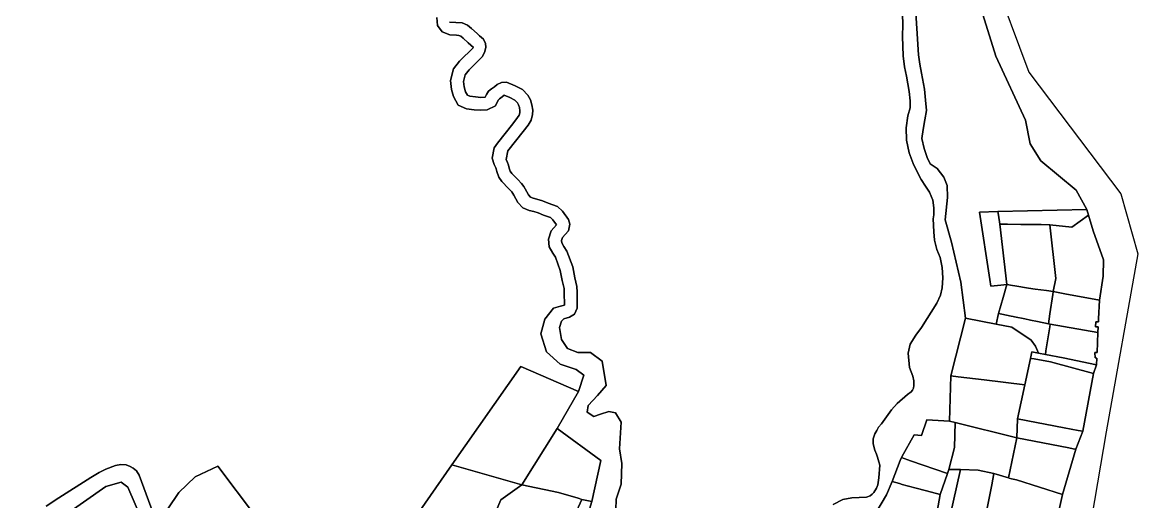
# Model space of a CAD drawing. Header units: inches. Extents: x 469561 to 471650, y 1000291 to 1003909.
# Drawn here: x 470679.8 to 471141.4, y 1002745.9 to 1002944.3 of the extents above; entities that cross this region are included whole.
import ezdxf

# ---------------------------------------------------------------- set-up
doc = ezdxf.new("R2010")
doc.units = ezdxf.units.IN
doc.header["$MEASUREMENT"] = 0
doc.layers.add('Gulele_10_08_New_Parcel', color=7, linetype='Continuous')

msp = doc.modelspace()

# ---------------------------------------------------------------- linework, layer by layer
at = {"layer": 'Gulele_10_08_New_Parcel'}
for points in [[(471081.2815, 1002964.1282), (471096.3129, 1002923.6488), (471134.4697, 1002873.3387), (471141.4073, 1002848.4728), (471128.3993, 1002774.7425), (471098.3364, 1002597.7896), (471076.3674, 1002549.7926), (470974.9051, 1002424.5955), (470645.0806, 1002020.6686)], [(471043.9884, 1002952.0658), (471044.1596, 1002943.384), (471044.1386, 1002938.5243), (471044.3075, 1002930.4265), (471044.9337, 1002925.9293), (471045.6845, 1002922.0704), (471046.8267, 1002915.7174), (471047.2826, 1002911.763), (471047.2019, 1002908.8736), (471046.2222, 1002905.6171), (471045.5354, 1002900.6121), (471045.7738, 1002895.6129), (471046.8434, 1002890.3695), (471048.476, 1002885.8654), (471050.1177, 1002882.3884), (471051.8104, 1002879.2577), (471053.5934, 1002876.4623), (471055.2521, 1002874.0071), (471056.6558, 1002870.6688), (471057.06, 1002867.5608), (471057.0034, 1002864.5827), (471056.76, 1002862.9377), (471056.9696, 1002857.5353), (471057.3678, 1002854.1687), (471058.3244, 1002850.2607), (471059.7214, 1002846.9194), (471060.5129, 1002842.848), (471060.7308, 1002838.546), (471060.4938, 1002834.3942), (471059.8194, 1002831.4263), (471058.3255, 1002828.0658), (471051.9467, 1002818.058), (471049.609, 1002814.7921), (471047.2768, 1002811.1191), (471046.3945, 1002807.3835), (471047.0292, 1002801.4612), (471048.2975, 1002797.9096), (471048.7169, 1002795.8862), (471048.7813, 1002793.9258), (471048.6201, 1002792.9153), (471048.1757, 1002792.0516), (471047.6178, 1002791.3813), (471046.2069, 1002790.3203), (471041.829, 1002786.4814), (471039.5814, 1002783.9378), (471035.3989, 1002778.0721), (471034.1993, 1002776.7109), (471033.4412, 1002775.3931), (471032.6638, 1002774.0086), (471031.8669, 1002771.904), (471031.9273, 1002769.8879), (471032.674, 1002767.2124), (471033.3205, 1002765.6302), (471033.7634, 1002764.3073), (471034.3287, 1002762.3923), (471034.6589, 1002760.9852), (471034.3388, 1002755.8077), (471033.9173, 1002752.9049), (471033.3633, 1002751.48), (471032.2443, 1002749.6522), (471031.5447, 1002748.98), (471030.7148, 1002748.3727), (471029.2297, 1002747.7322), (471023.1567, 1002747.4761), (471019.3766, 1002746.8027), (471015.4348, 1002744.7808)], [(471015.4348, 1002744.7808), (471019.3766, 1002746.8027), (471023.1567, 1002747.4761), (471029.2297, 1002747.7322), (471030.7148, 1002748.3727), (471031.5447, 1002748.98), (471032.2443, 1002749.6522), (471033.3633, 1002751.48), (471033.9173, 1002752.9049), (471034.3388, 1002755.8077), (471034.6589, 1002760.9852), (471034.3287, 1002762.3923), (471033.7634, 1002764.3073), (471033.3205, 1002765.6302), (471032.674, 1002767.2124), (471031.9273, 1002769.8879), (471031.8669, 1002771.904), (471032.6638, 1002774.0086), (471033.4412, 1002775.3931), (471034.1993, 1002776.7109), (471035.3989, 1002778.0721), (471039.5814, 1002783.9378), (471041.829, 1002786.4814), (471046.2069, 1002790.3203), (471047.6178, 1002791.3813), (471048.1757, 1002792.0516), (471048.6201, 1002792.9153), (471048.7813, 1002793.9258), (471048.7169, 1002795.8862), (471048.2975, 1002797.9096), (471047.0292, 1002801.4612), (471046.3945, 1002807.3835), (471047.2768, 1002811.1191), (471049.609, 1002814.7921), (471051.9467, 1002818.058), (471058.3255, 1002828.0658), (471059.8194, 1002831.4263), (471060.4938, 1002834.3942), (471060.7308, 1002838.546), (471060.5129, 1002842.848), (471059.7214, 1002846.9194), (471058.3244, 1002850.2607), (471057.3678, 1002854.1687), (471056.9696, 1002857.5353), (471056.76, 1002862.9377), (471057.0034, 1002864.5827), (471057.06, 1002867.5608), (471056.6558, 1002870.6688), (471055.2521, 1002874.0071), (471053.5934, 1002876.4623), (471051.8104, 1002879.2577), (471050.1177, 1002882.3884), (471048.476, 1002885.8654), (471046.8434, 1002890.3695), (471045.7738, 1002895.6129), (471045.5354, 1002900.6121), (471046.2222, 1002905.6171), (471047.2019, 1002908.8736), (471047.2826, 1002911.763), (471046.8267, 1002915.7174), (471045.6845, 1002922.0704), (471044.9337, 1002925.9293), (471044.3075, 1002930.4265), (471044.1386, 1002938.5243), (471044.1596, 1002943.384), (471043.9884, 1002952.0658)], [(471049.3375, 1002952.6471), (471050.6474, 1002930.9329), (471051.199, 1002926.9742), (471051.9262, 1002923.238), (471053.1106, 1002916.6433), (471053.6315, 1002912.1282), (471053.9424, 1002907.804), (471053.3798, 1002903.9627), (471052.5832, 1002900.0262), (471052.1233, 1002896.2513), (471052.972, 1002892.0957), (471054.3442, 1002888.3075), (471055.5827, 1002885.685), (471058.4754, 1002883.8479), (471061.1647, 1002880.2844), (471062.5584, 1002876.8067), (471062.6824, 1002871.7764), (471061.7722, 1002862.5541), (471064.3967, 1002853.3034), (471068.2765, 1002836.7436), (471070.1493, 1002821.9291), (471064.0886, 1002797.9254), (471063.5304, 1002779.1849), (471054.1203, 1002779.8229), (471051.9671, 1002773.2836), (471048.9257, 1002773.5193), (471043.7367, 1002764.495), (471043.6115, 1002764.1665), (471043.1569, 1002762.9735), (471039.8067, 1002754.1828), (471037.4532, 1002748.7216), (471027.4193, 1002731.7977)], [(471076.6249, 1002949.7668), (471082.7141, 1002930.2571), (471094.9791, 1002903.8793), (471096.9187, 1002894.0591), (471101.3684, 1002886.9793), (471115.9152, 1002874.8753), (471120.3678, 1002866.8757), (471083.5606, 1002865.969), (471075.9302, 1002865.781), (471080.2418, 1002837.8443), (471080.6711, 1002835.0627), (471084.7536, 1002835.5034), (471087.3093, 1002835.7793), (471085.7116, 1002830.4047), (471083.7546, 1002823.8214), (471082.8683, 1002819.39), (471070.1493, 1002821.9291), (471068.2765, 1002836.7436), (471064.3967, 1002853.3034), (471061.7722, 1002862.5541), (471062.6824, 1002871.7764), (471062.5584, 1002876.8067), (471061.1647, 1002880.2844), (471058.4754, 1002883.8479), (471055.5827, 1002885.685), (471054.3442, 1002888.3075), (471052.972, 1002892.0957), (471052.1233, 1002896.2513), (471052.5832, 1002900.0262), (471053.3798, 1002903.9627), (471053.9424, 1002907.804), (471053.6315, 1002912.1282), (471053.1106, 1002916.6433), (471051.9262, 1002923.238), (471051.199, 1002926.9742), (471050.6474, 1002930.9329), (471049.3375, 1002952.6471)], [(471104.2793, 1002721.5793), (471110.354, 1002748.8497), (471115.7821, 1002767.6016), (471118.6916, 1002775.0383), (471123.1293, 1002798.9793), (471124.3956, 1002802.5878), (471124.4519, 1002805.2933), (471123.7393, 1002805.4191), (471123.6555, 1002807.6007), (471124.5776, 1002807.6846), (471124.9093, 1002815.8793), (471125.0258, 1002818.2499), (471123.9721, 1002818.3017), (471124.0732, 1002820.3593), (471125.1268, 1002820.3076), (471125.1893, 1002821.5793), (471125.5593, 1002829.3793), (471127.1293, 1002839.2793), (471127.2022, 1002846.0723), (471122.9993, 1002857.9793), (471121.0788, 1002864.4719), (471120.3678, 1002866.8757), (471115.9152, 1002874.8753), (471101.3684, 1002886.9793), (471096.9187, 1002894.0591), (471094.9791, 1002903.8793), (471082.7141, 1002930.2571), (471076.6249, 1002949.7668)], [(470851.283, 1002946.3203), (470851.6859, 1002942.962), (470853.603, 1002940.3913), (470856.7521, 1002939.0883), (470859.5165, 1002938.9625), (470860.4956, 1002938.9045), (470861.2577, 1002938.5644), (470862.2703, 1002937.7499), (470864.3665, 1002935.7852), (470866.4894, 1002933.8889), (470860.7825, 1002928.2873), (470858.2633, 1002925.1033), (470856.9446, 1002920.2514), (470857.427, 1002916.5129), (470858.2671, 1002913.5874), (470860.1711, 1002910.0319), (470863.6462, 1002908.5378), (470866.7904, 1002908.144), (470869.5109, 1002907.9397), (470872.2185, 1002908.088), (470875.5984, 1002909.7097), (470876.6757, 1002912.1165), (470877.2703, 1002912.6014), (470878.3831, 1002913.4345), (470879.2777, 1002914.1204), (470881.5976, 1002913.2213), (470883.5699, 1002912.1586), (470884.7169, 1002911.0422), (470885.1362, 1002910.2032), (470885.4966, 1002909.0364), (470885.6863, 1002907.7272), (470885.6309, 1002906.906), (470885.4097, 1002905.8944), (470884.7327, 1002904.8726), (470882.8492, 1002902.3552), (470876.4207, 1002894.2395), (470875.1096, 1002892.3195), (470874.2434, 1002888.064), (470875.0598, 1002885.4966), (470875.8073, 1002884.0849), (470875.9665, 1002883.7), (470876.1964, 1002882.5644), (470876.9413, 1002880.2977), (470878.2422, 1002878.3944), (470881.0158, 1002875.5679), (470882.3378, 1002874.1636), (470882.8197, 1002873.5352), (470883.2297, 1002872.7713), (470884.9209, 1002869.7838), (470886.9062, 1002867.4902), (470889.5588, 1002866.4202), (470891.4423, 1002865.9626), (470893.3276, 1002865.4508), (470895.5366, 1002864.4938), (470898.4568, 1002863.4657), (470899.3402, 1002862.6217), (470900.8732, 1002860.55), (470898.6247, 1002857.9732), (470897.5573, 1002854.548), (470897.9012, 1002851.4235), (470899.3739, 1002848.7177), (470900.3973, 1002847.1796), (470902.425, 1002841.6583), (470903.2211, 1002837.4505), (470904.0337, 1002834.1864), (470904.0885, 1002832.5114), (470904.1595, 1002827.1763), (470902.5693, 1002826.7679), (470899.6085, 1002825.9789), (470896.0012, 1002821.4926), (470894.4318, 1002815.4455), (470896.714, 1002807.908), (470902.4193, 1002802.8831), (470909.0375, 1002800.599), (470912.2326, 1002798.315), (470910.0229, 1002791.5003), (470886.0507, 1002801.9026), (470857.5663, 1002761.085), (470839.8845, 1002735.7474)], [(470911.4589, 1002732.8168), (470915.555, 1002745.9486), (470919.1591, 1002762.8941), (470901.18, 1002776.2326), (470910.0229, 1002791.5003), (470912.2326, 1002798.315), (470909.0375, 1002800.599), (470902.4193, 1002802.8831), (470896.714, 1002807.908), (470894.4318, 1002815.4455), (470896.0012, 1002821.4926), (470899.6085, 1002825.9789), (470902.5693, 1002826.7679), (470904.1595, 1002827.1763), (470904.0885, 1002832.5114), (470904.0337, 1002834.1864), (470903.2211, 1002837.4505), (470902.425, 1002841.6583), (470900.3973, 1002847.1796), (470899.3739, 1002848.7177), (470897.9012, 1002851.4235), (470897.5573, 1002854.548), (470898.6247, 1002857.9732), (470900.8732, 1002860.55), (470899.3402, 1002862.6217), (470898.4568, 1002863.4657), (470895.5366, 1002864.4938), (470893.3276, 1002865.4508), (470891.4423, 1002865.9626), (470889.5588, 1002866.4202), (470886.9062, 1002867.4902), (470884.9209, 1002869.7838), (470883.2297, 1002872.7713), (470882.8197, 1002873.5352), (470882.3378, 1002874.1636), (470881.0158, 1002875.5679), (470878.2422, 1002878.3944), (470876.9413, 1002880.2977), (470876.1964, 1002882.5644), (470875.9665, 1002883.7), (470875.8073, 1002884.0849), (470875.0598, 1002885.4966), (470874.2434, 1002888.064), (470875.1096, 1002892.3195), (470876.4207, 1002894.2395), (470882.8492, 1002902.3552), (470884.7327, 1002904.8726), (470885.4097, 1002905.8944), (470885.6309, 1002906.906), (470885.6863, 1002907.7272), (470885.4966, 1002909.0364), (470885.1362, 1002910.2032), (470884.7169, 1002911.0422), (470883.5699, 1002912.1586), (470881.5976, 1002913.2213), (470879.2777, 1002914.1204), (470878.3831, 1002913.4345), (470877.2703, 1002912.6014), (470876.6757, 1002912.1165), (470875.5984, 1002909.7097), (470872.2185, 1002908.088), (470869.5109, 1002907.9397), (470866.7904, 1002908.144), (470863.6462, 1002908.5378), (470860.1711, 1002910.0319), (470858.2671, 1002913.5874), (470857.427, 1002916.5129), (470856.9446, 1002920.2514), (470858.2633, 1002925.1033), (470860.7825, 1002928.2873), (470866.4894, 1002933.8889), (470864.3665, 1002935.7852), (470862.2703, 1002937.7499), (470861.2577, 1002938.5644), (470860.4956, 1002938.9045), (470859.5165, 1002938.9625), (470856.7521, 1002939.0883), (470853.603, 1002940.3913), (470851.6859, 1002942.962), (470851.283, 1002946.3203)], [(470856.6251, 1002944.4603), (470861.7774, 1002944.1553), (470864.0537, 1002943.1394), (470865.7598, 1002941.7671), (470868.0028, 1002939.6648), (470869.0599, 1002938.7262), (470870.7066, 1002937.3941), (470871.5224, 1002935.6187), (470871.574, 1002934.1087), (470871.2103, 1002932.194), (470870.2437, 1002930.1232), (470864.7454, 1002924.7263), (470863.1088, 1002922.6579), (470862.3539, 1002919.8802), (470862.6491, 1002917.5932), (470863.2218, 1002915.5988), (470863.9804, 1002914.182), (470865.0544, 1002913.7203), (470867.3202, 1002913.4365), (470869.5649, 1002913.268), (470871.4106, 1002913.369), (470871.9082, 1002914.4807), (470872.7964, 1002915.8142), (470873.9952, 1002916.7918), (470875.1719, 1002917.6728), (470876.3199, 1002918.5529), (470878.0641, 1002919.3665), (470880.1121, 1002919.4998), (470883.8282, 1002918.0595), (470886.7461, 1002916.4873), (470889.0709, 1002914.2247), (470890.0879, 1002912.1895), (470890.6995, 1002910.2093), (470891.0295, 1002907.9318), (470890.9097, 1002906.155), (470890.3918, 1002903.7868), (470889.0813, 1002901.8089), (470887.0628, 1002899.111), (470880.7426, 1002891.132), (470879.9824, 1002887.5629), (470880.6246, 1002886.3501), (470881.0762, 1002885.2581), (470881.3458, 1002883.9268), (470881.7571, 1002882.6749), (470882.3667, 1002881.7831), (470884.8496, 1002879.2528), (470886.3936, 1002877.6128), (470887.3012, 1002876.4292), (470887.8866, 1002875.3386), (470889.2876, 1002872.8637), (470890.0862, 1002871.9411), (470891.1896, 1002871.4961), (470892.7669, 1002871.1128), (470895.0902, 1002870.482), (470897.4787, 1002869.4472), (470901.3022, 1002868.1011), (470903.3431, 1002866.1513), (470905.8831, 1002862.7189), (470906.3474, 1002860.7105), (470905.7864, 1002858.0482), (470904.4118, 1002856.5179), (470903.3679, 1002855.3215), (470902.9642, 1002854.0261), (470903.0721, 1002853.0459), (470903.9315, 1002851.4668), (470905.1721, 1002849.6022), (470907.5679, 1002843.0788), (470908.4176, 1002838.5879), (470909.3297, 1002834.9238), (470909.4046, 1002832.6337), (470909.459, 1002828.5504), (470909.4428, 1002825.9834), (470908.3153, 1002823.4912), (470906.2419, 1002822.2211), (470903.9152, 1002821.6237), (470902.9474, 1002820.5851), (470902.0771, 1002817.958), (470902.9899, 1002813.0473), (470905.3862, 1002809.2786), (470909.7223, 1002807.6797), (470914.9712, 1002807.6797), (470919.7637, 1002804.0252), (470921.4182, 1002793.9752), (470917.8809, 1002789.8639), (470914.0013, 1002785.7526), (470913.5448, 1002782.8975), (470916.2834, 1002781.1845), (470919.1361, 1002782.0981), (470922.5593, 1002783.2401), (470925.2979, 1002782.6691), (470927.58, 1002778.7862), (470927.0095, 1002767.7085), (470927.9794, 1002761.7698), (470927.6371, 1002753.2046), (470925.5832, 1002746.9234), (470925.4691, 1002742.5837)], [(470925.4691, 1002742.5837), (470925.5832, 1002746.9234), (470927.6371, 1002753.2046), (470927.9794, 1002761.7698), (470927.0095, 1002767.7085), (470927.58, 1002778.7862), (470925.2979, 1002782.6691), (470922.5593, 1002783.2401), (470919.1361, 1002782.0981), (470916.2834, 1002781.1845), (470913.5448, 1002782.8975), (470914.0013, 1002785.7526), (470917.8809, 1002789.8639), (470921.4182, 1002793.9752), (470919.7637, 1002804.0252), (470914.9712, 1002807.6797), (470909.7223, 1002807.6797), (470905.3862, 1002809.2786), (470902.9899, 1002813.0473), (470902.0771, 1002817.958), (470902.9474, 1002820.5851), (470903.9152, 1002821.6237), (470906.2419, 1002822.2211), (470908.3153, 1002823.4912), (470909.4428, 1002825.9834), (470909.459, 1002828.5504), (470909.4046, 1002832.6337), (470909.3297, 1002834.9238), (470908.4176, 1002838.5879), (470907.5679, 1002843.0788), (470905.1721, 1002849.6022), (470903.9315, 1002851.4668), (470903.0721, 1002853.0459), (470902.9642, 1002854.0261), (470903.3679, 1002855.3215), (470904.4118, 1002856.5179), (470905.7864, 1002858.0482), (470906.3474, 1002860.7105), (470905.8831, 1002862.7189), (470903.3431, 1002866.1513), (470901.3022, 1002868.1011), (470897.4787, 1002869.4472), (470895.0902, 1002870.482), (470892.7669, 1002871.1128), (470891.1896, 1002871.4961), (470890.0862, 1002871.9411), (470889.2876, 1002872.8637), (470887.8866, 1002875.3386), (470887.3012, 1002876.4292), (470886.3936, 1002877.6128), (470884.8496, 1002879.2528), (470882.3667, 1002881.7831), (470881.7571, 1002882.6749), (470881.3458, 1002883.9268), (470881.0762, 1002885.2581), (470880.6246, 1002886.3501), (470879.9824, 1002887.5629), (470880.7426, 1002891.132), (470887.0628, 1002899.111), (470889.0813, 1002901.8089), (470890.3918, 1002903.7868), (470890.9097, 1002906.155), (470891.0295, 1002907.9318), (470890.6995, 1002910.2093), (470890.0879, 1002912.1895), (470889.0709, 1002914.2247), (470886.7461, 1002916.4873), (470883.8282, 1002918.0595), (470880.1121, 1002919.4998), (470878.0641, 1002919.3665), (470876.3199, 1002918.5529), (470875.1719, 1002917.6728), (470873.9952, 1002916.7918), (470872.7964, 1002915.8142), (470871.9082, 1002914.4807), (470871.4106, 1002913.369), (470869.5649, 1002913.268), (470867.3202, 1002913.4365), (470865.0544, 1002913.7203), (470863.9804, 1002914.182), (470863.2218, 1002915.5988), (470862.6491, 1002917.5932), (470862.3539, 1002919.8802), (470863.1088, 1002922.6579), (470864.7454, 1002924.7263), (470870.2437, 1002930.1232), (470871.2103, 1002932.194), (470871.574, 1002934.1087), (470871.5224, 1002935.6187), (470870.7066, 1002937.3941), (470869.0599, 1002938.7262), (470868.0028, 1002939.6648), (470865.7598, 1002941.7671), (470864.0537, 1002943.1394), (470861.7774, 1002944.1553), (470856.6251, 1002944.4603)], [(470734.9071, 1002738.5165), (470728.2127, 1002756.8264), (470727.1158, 1002758.6154), (470725.6449, 1002759.754), (470724.4859, 1002760.5149), (470722.7263, 1002761.1772), (470720.5358, 1002761.228), (470718.4129, 1002760.8534), (470714.2983, 1002759.3487), (470711.559, 1002757.9733), (470708.1728, 1002755.9083), (470694.929, 1002747.4328), (470689.6678, 1002744.0124)], [(470689.6678, 1002744.0124), (470694.929, 1002747.4328), (470708.1728, 1002755.9083), (470711.559, 1002757.9733), (470714.2983, 1002759.3487), (470718.4129, 1002760.8534), (470720.5358, 1002761.228), (470722.7263, 1002761.1772), (470724.4859, 1002760.5149), (470725.6449, 1002759.754), (470727.1158, 1002758.6154), (470728.2127, 1002756.8264), (470734.9071, 1002738.5165)], [(470776.2481, 1002739.9206), (470760.6957, 1002760.5308), (470751.3866, 1002756.2247), (470744.5792, 1002749.6422), (470740.0855, 1002742.9552)], [(470729.5908, 1002737.7711), (470723.5215, 1002751.9327), (470720.7398, 1002753.9558), (470714.4176, 1002752.1856), (470680.1122, 1002728.154)], [(470873.5394, 1002736.6328), (470877.8166, 1002746.707), (470886.5744, 1002752.8271), (470901.7496, 1002749.674), (470909.8517, 1002747.4094), (470911.2948, 1002746.7606), (470908.4912, 1002740.5158)], [(470908.4912, 1002740.5158), (470911.2948, 1002746.7606), (470915.555, 1002745.9486), (470911.4589, 1002732.8168)]]:
    msp.add_lwpolyline(points, dxfattribs=at)
for points in [[(471075.9302, 1002865.781), (471083.5606, 1002865.969), (471083.7798, 1002864.467), (471084.3166, 1002860.789), (471087.3093, 1002835.7793), (471084.7536, 1002835.5034), (471080.6711, 1002835.0627), (471080.2418, 1002837.8443)], [(471083.5606, 1002865.969), (471120.3678, 1002866.8757), (471121.0788, 1002864.4719), (471114.0945, 1002859.5564), (471104.9993, 1002860.4793), (471101.4093, 1002860.5793), (471093.0593, 1002860.6793), (471087.5088, 1002860.7489), (471085.0893, 1002860.7793), (471084.3166, 1002860.789), (471083.7798, 1002864.467)], [(471104.9993, 1002860.4793), (471114.0945, 1002859.5564), (471121.0788, 1002864.4719), (471122.9993, 1002857.9793), (471127.2022, 1002846.0723), (471127.1293, 1002839.2793), (471125.5593, 1002829.3793), (471111.2066, 1002831.9548), (471106.4825, 1002832.9323), (471107.5941, 1002838.2563)], [(471084.3166, 1002860.789), (471085.0893, 1002860.7793), (471087.5088, 1002860.7489), (471093.0593, 1002860.6793), (471101.4093, 1002860.5793), (471104.9993, 1002860.4793), (471107.5941, 1002838.2563), (471106.4825, 1002832.9323), (471103.6945, 1002833.2865), (471099.0293, 1002833.8793), (471096.1995, 1002834.3381), (471090.5106, 1002835.2603), (471089.6464, 1002835.4004), (471087.3093, 1002835.7793)], [(471083.7546, 1002823.8214), (471085.7116, 1002830.4047), (471087.3093, 1002835.7793), (471089.6464, 1002835.4004), (471090.5106, 1002835.2603), (471096.1995, 1002834.3381), (471099.0293, 1002833.8793), (471103.6945, 1002833.2865), (471106.4825, 1002832.9323), (471106.4281, 1002832.71), (471106.2809, 1002831.708), (471105.0951, 1002823.6387), (471104.4972, 1002819.5699), (471099.9007, 1002820.512), (471097.0884, 1002821.0884), (471094.645, 1002821.5893), (471090.4903, 1002822.4408), (471089.8435, 1002822.5734), (471089.104, 1002822.725), (471085.1476, 1002823.5359)], [(471104.4972, 1002819.5699), (471105.0951, 1002823.6387), (471106.2809, 1002831.708), (471106.4281, 1002832.71), (471106.4825, 1002832.9323), (471111.2066, 1002831.9548), (471125.5593, 1002829.3793), (471125.1893, 1002821.5793), (471125.1268, 1002820.3076), (471124.0732, 1002820.3593), (471123.9721, 1002818.3017), (471125.0258, 1002818.2499), (471124.9093, 1002815.8793), (471105.2217, 1002819.4389)], [(471082.8683, 1002819.39), (471083.7546, 1002823.8214), (471085.1476, 1002823.5359), (471089.104, 1002822.725), (471089.8435, 1002822.5734), (471090.4903, 1002822.4408), (471094.645, 1002821.5893), (471097.0884, 1002821.0884), (471099.9007, 1002820.512), (471104.4972, 1002819.5699), (471105.2217, 1002819.4389), (471105.0413, 1002818.3063), (471103.4591, 1002808.3722), (471103.2114, 1002806.8172), (471100.3393, 1002807.3793), (471099.1301, 1002810.2973), (471097.3591, 1002812.7928), (471089.3793, 1002818.0793)], [(471064.0886, 1002797.9254), (471070.1493, 1002821.9291), (471082.8683, 1002819.39), (471089.3793, 1002818.0793), (471097.3591, 1002812.7928), (471099.1301, 1002810.2973), (471100.3393, 1002807.3793), (471097.5822, 1002807.9735), (471097.0371, 1002805.2258), (471094.703, 1002794.266), (471077.8556, 1002796.2798), (471067.1648, 1002797.5577)], [(471103.2114, 1002806.8172), (471103.4591, 1002808.3722), (471105.0413, 1002818.3063), (471105.2217, 1002819.4389), (471124.9093, 1002815.8793), (471124.5776, 1002807.6846), (471123.6555, 1002807.6007), (471123.7393, 1002805.4191), (471124.4519, 1002805.2933), (471124.3956, 1002802.5878), (471110.5593, 1002805.3793)], [(471091.6935, 1002780.1349), (471094.703, 1002794.266), (471097.0371, 1002805.2258), (471098.5001, 1002804.9721), (471105.3793, 1002803.7793), (471123.1293, 1002798.9793), (471118.6916, 1002775.0383), (471116.7265, 1002775.4093), (471110.943, 1002776.5011)], [(471097.0371, 1002805.2258), (471097.5822, 1002807.9735), (471100.3393, 1002807.3793), (471103.2114, 1002806.8172), (471110.5593, 1002805.3793), (471124.3956, 1002802.5878), (471123.1293, 1002798.9793), (471105.3793, 1002803.7793), (471098.5001, 1002804.9721)], [(470857.5663, 1002761.085), (470886.0507, 1002801.9026), (470910.0229, 1002791.5003), (470901.18, 1002776.2326), (470886.5744, 1002752.8271)], [(471063.5304, 1002779.1849), (471064.0886, 1002797.9254), (471067.1648, 1002797.5577), (471077.8556, 1002796.2798), (471094.703, 1002794.266), (471091.6935, 1002780.1349), (471091.3618, 1002772.3616), (471065.8211, 1002778.6233)], [(470886.5744, 1002752.8271), (470901.18, 1002776.2326), (470919.1591, 1002762.8941), (470915.555, 1002745.9486), (470911.2948, 1002746.7606), (470909.8517, 1002747.4094), (470901.7496, 1002749.674)], [(471043.6115, 1002764.1665), (471043.7367, 1002764.495), (471048.9257, 1002773.5193), (471051.9671, 1002773.2836), (471054.1203, 1002779.8229), (471063.5304, 1002779.1849), (471065.8211, 1002778.6233), (471065.524, 1002768.2596), (471063.2911, 1002759.2482), (471062.7243, 1002757.6299), (471047.4157, 1002762.8655)], [(471063.2911, 1002759.2482), (471065.524, 1002768.2596), (471065.8211, 1002778.6233), (471091.3618, 1002772.3616), (471087.979, 1002755.7526), (471081.9093, 1002757.5793), (471075.3329, 1002759.009), (471068.1217, 1002759.1522)], [(471091.3618, 1002772.3616), (471091.6935, 1002780.1349), (471110.943, 1002776.5011), (471116.7265, 1002775.4093), (471118.6916, 1002775.0383), (471115.7821, 1002767.6016), (471114.6793, 1002767.8166), (471112.9614, 1002768.1514)], [(471087.979, 1002755.7526), (471091.3618, 1002772.3616), (471112.9614, 1002768.1514), (471114.6793, 1002767.8166), (471115.7821, 1002767.6016), (471110.354, 1002748.8497), (471091.1893, 1002754.8793), (471089.2193, 1002755.3793), (471088.1853, 1002755.6905)], [(471039.8067, 1002754.1828), (471043.1569, 1002762.9735), (471043.6115, 1002764.1665), (471047.4157, 1002762.8655), (471062.7243, 1002757.6299), (471059.6593, 1002748.8793), (471056.0401, 1002749.8461), (471050.2331, 1002751.3975), (471046.0165, 1002752.5239), (471043.9606, 1002753.0731), (471042.7742, 1002753.3901)], [(470729.0166, 1002719.4903), (470732.9539, 1002725.8693), (470736.9635, 1002736.337), (470737.4301, 1002737.3262), (470740.0855, 1002742.9552), (470744.5792, 1002749.6422), (470751.3866, 1002756.2247), (470760.6957, 1002760.5308), (470776.2481, 1002739.9206), (470762.7188, 1002693.769), (470757.1553, 1002682.8949), (470753.4884, 1002678.8488), (470747.5456, 1002676.4463), (470743.2293, 1002687.1236), (470735.8077, 1002711.0901), (470734.9309, 1002712.1746)], [(470839.8845, 1002735.7474), (470857.5663, 1002761.085), (470886.5744, 1002752.8271), (470877.8166, 1002746.707), (470873.5394, 1002736.6328), (470870.9699, 1002722.5586)], [(471045.2545, 1002686.6998), (471049.2793, 1002690.3793), (471051.2406, 1002701.3471), (471051.7738, 1002704.329), (471051.9775, 1002705.4683), (471053.7695, 1002714.6348), (471055.5405, 1002725.3953), (471059.6593, 1002748.8793), (471062.7243, 1002757.6299), (471063.2911, 1002759.2482), (471068.1217, 1002759.1522), (471062.266, 1002733.4464), (471061.4924, 1002730.5891), (471060.4652, 1002726.7948), (471060.2082, 1002725.9331), (471058.9748, 1002717.9875), (471057.6121, 1002709.2092), (471057.0939, 1002707.3447), (471056.5549, 1002705.4054), (471055.5946, 1002701.9502), (471053.8093, 1002693.5602), (471052.7731, 1002688.6716), (471053.5695, 1002686.3224)], [(471077.2333, 1002734.5655), (471075.8793, 1002729.7793), (471062.266, 1002733.4464), (471068.1217, 1002759.1522), (471075.3329, 1002759.009), (471081.9093, 1002757.5793), (471081.0034, 1002752.8427), (471080.8813, 1002752.2042), (471077.9056, 1002736.942)], [(470680.1122, 1002728.154), (470714.4176, 1002752.1856), (470720.7398, 1002753.9558), (470723.5215, 1002751.9327), (470729.5908, 1002737.7711), (470729.5908, 1002733.472), (470725.1871, 1002719.768), (470724.3793, 1002707.9793), (470718.3281, 1002704.8569), (470701.6215, 1002705.6831), (470693.5546, 1002702.7464), (470691.5217, 1002702.0494), (470689.1291, 1002701.2291)], [(471027.4193, 1002731.7977), (471037.4532, 1002748.7216), (471039.8067, 1002754.1828), (471042.7742, 1002753.3901), (471043.9606, 1002753.0731), (471046.0165, 1002752.5239), (471050.2331, 1002751.3975), (471056.0401, 1002749.8461), (471059.6593, 1002748.8793), (471055.5405, 1002725.3953), (471047.4037, 1002727.2613), (471046.6835, 1002727.4202), (471040.8809, 1002728.7006), (471038.7093, 1002729.1798)], [(471110.354, 1002748.8497), (471104.2793, 1002721.5793), (471091.9273, 1002725.1448), (471084.8793, 1002727.1793), (471075.8793, 1002729.7793), (471077.2333, 1002734.5655), (471077.9056, 1002736.942), (471080.8813, 1002752.2042), (471081.0034, 1002752.8427), (471081.9093, 1002757.5793), (471087.979, 1002755.7526), (471088.1853, 1002755.6905), (471089.2193, 1002755.3793), (471091.1893, 1002754.8793)]]:
    msp.add_lwpolyline(points, close=True, dxfattribs=at)

doc.saveas('drawing.dxf')
